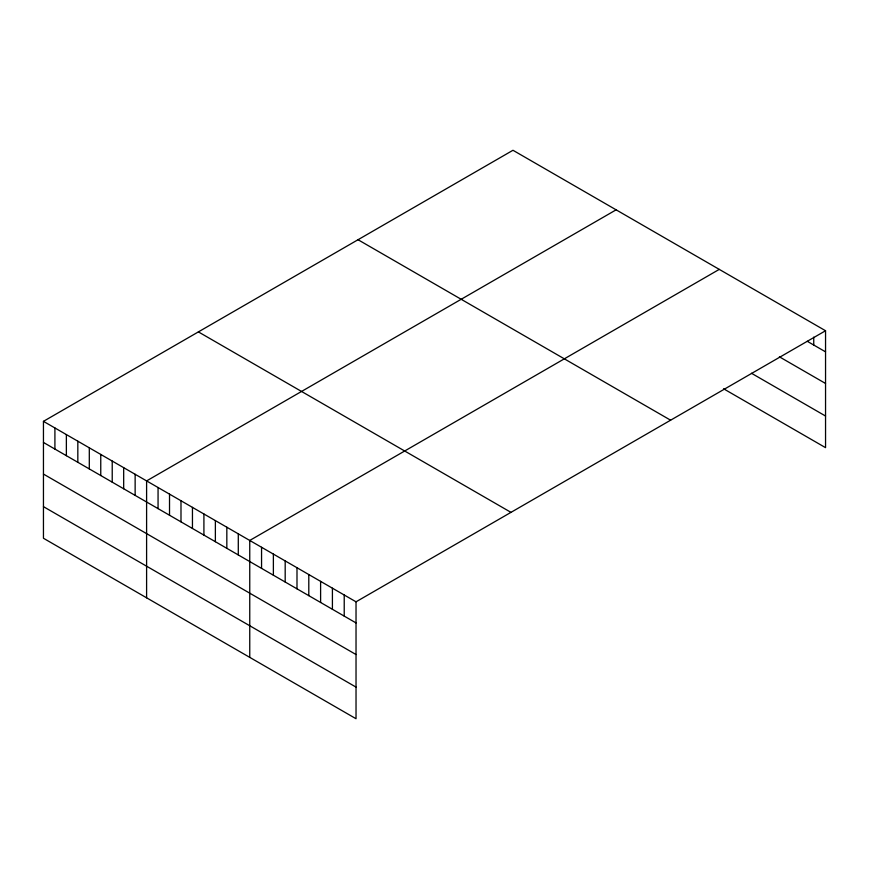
<?xml version="1.0" encoding="UTF-8"?>
<svg xmlns="http://www.w3.org/2000/svg" width="869" height="869" viewBox="0 0 869 869"><rect width="100%" height="100%" fill="white"/><g stroke="black" fill="none" stroke-linecap="round" stroke-linejoin="round"><path stroke-width="1.3" d="M825.55 330.741L356.029 601.815L356.029 718.728L43.45 538.259L43.45 421.346L512.971 150.272L825.55 330.741L825.55 447.654L723.562 388.769M616.121 209.831L146.6 480.905L146.6 597.818M719.271 269.379L249.751 540.453L249.751 657.366M807.301 341.311L825.55 351.847M779.384 356.811L825.55 383.468M751.479 373.268L825.55 416.034M358.028 239.725L670.607 420.194M198.393 331.893L510.972 512.362M43.45 421.346L356.029 601.815M43.45 442.451L356.029 622.921M43.45 474.072L356.029 654.542M43.45 506.649L356.029 687.107M813.742 337.118L813.742 345.026M344.222 594.993L344.222 616.099M332.414 588.183L332.414 609.288M320.607 581.361L320.607 602.467M308.799 574.539L308.799 595.656M296.992 567.729L296.992 588.834M285.184 560.907L285.184 582.013M273.377 554.085L273.377 575.202M261.558 547.274L261.558 568.38M238.291 533.838L238.291 554.943M226.831 527.222L226.831 548.328M215.371 520.607L215.371 541.713M203.911 513.992L203.911 535.098M192.451 507.366L192.451 528.471M180.991 500.75L180.991 521.856M169.52 494.135L169.52 515.241M158.06 487.52L158.06 508.626M135.14 474.278L135.14 495.395M123.68 467.663L123.68 488.769M112.22 461.048L112.22 482.154M100.761 454.433L100.761 475.539M89.301 447.817L89.301 468.923M77.83 441.202L77.83 462.308M66.37 434.576L66.37 455.693M54.91 427.961L54.91 449.067"/></g></svg>
